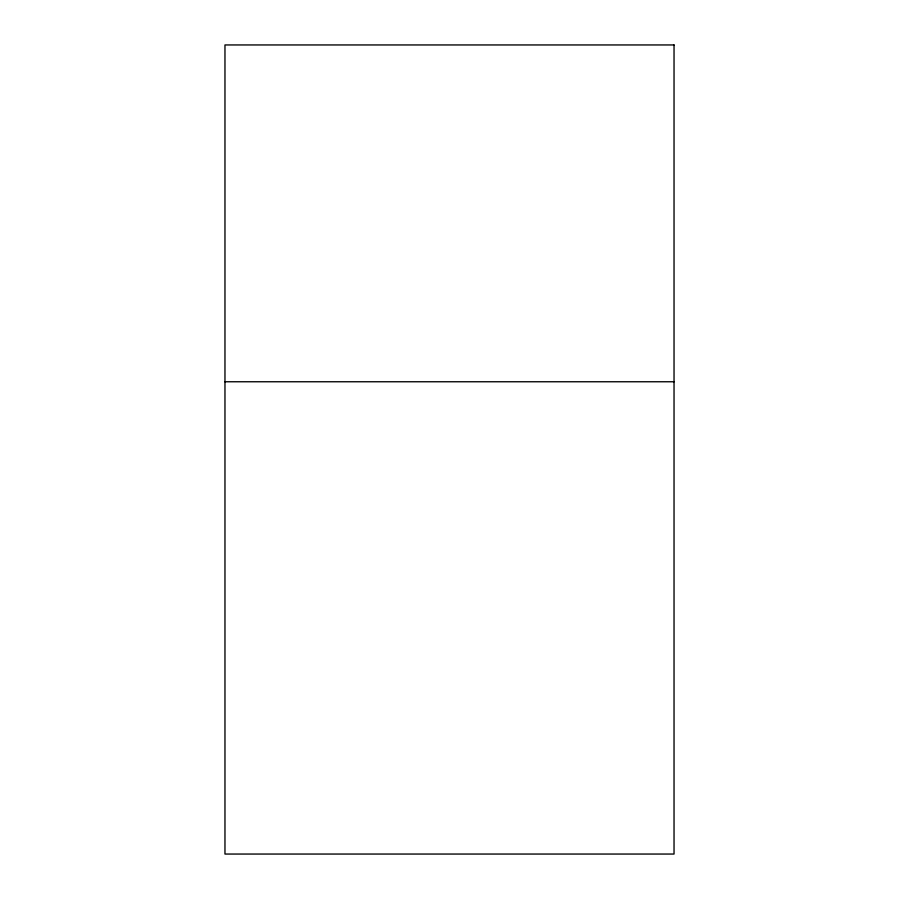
<?xml version="1.0" encoding="UTF-8"?>
<svg xmlns="http://www.w3.org/2000/svg" width="899" height="899" viewBox="0 0 899 899"><rect width="100%" height="100%" fill="white"/><g stroke="black" fill="none" stroke-linecap="round" stroke-linejoin="round"><path stroke-width="1.35" d="M224.964 381.76L674.036 381.76M674.036 44.95L224.964 44.95L224.964 854.05L674.036 854.05L674.036 44.95"/></g></svg>
